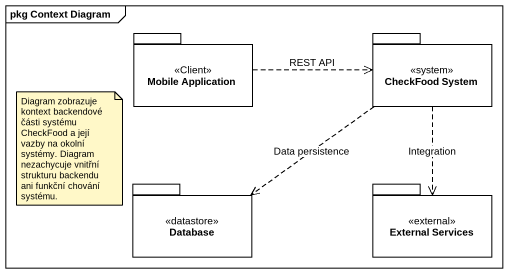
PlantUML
@startuml
mainframe pkg Context Diagram
package "Mobile Application" as Mobile_Application <<Client>> {
}
package "CheckFood System" as CheckFood_System <<system>> {
}
package "Database" as Database_ <<datastore>> {
}
package "External Services" as External_Services <<external>> {
}
Mobile_Application .right.> CheckFood_System : REST API
CheckFood_System ..> Database_ : Data persistence
CheckFood_System ..> External_Services : Integration
note as N1
  Diagram zobrazuje kontext backendové části systému CheckFood a její vazby na okolní systémy. Diagram nezachycuje vnitřní strukturu backendu ani funkční chování systému.
end note
@enduml
